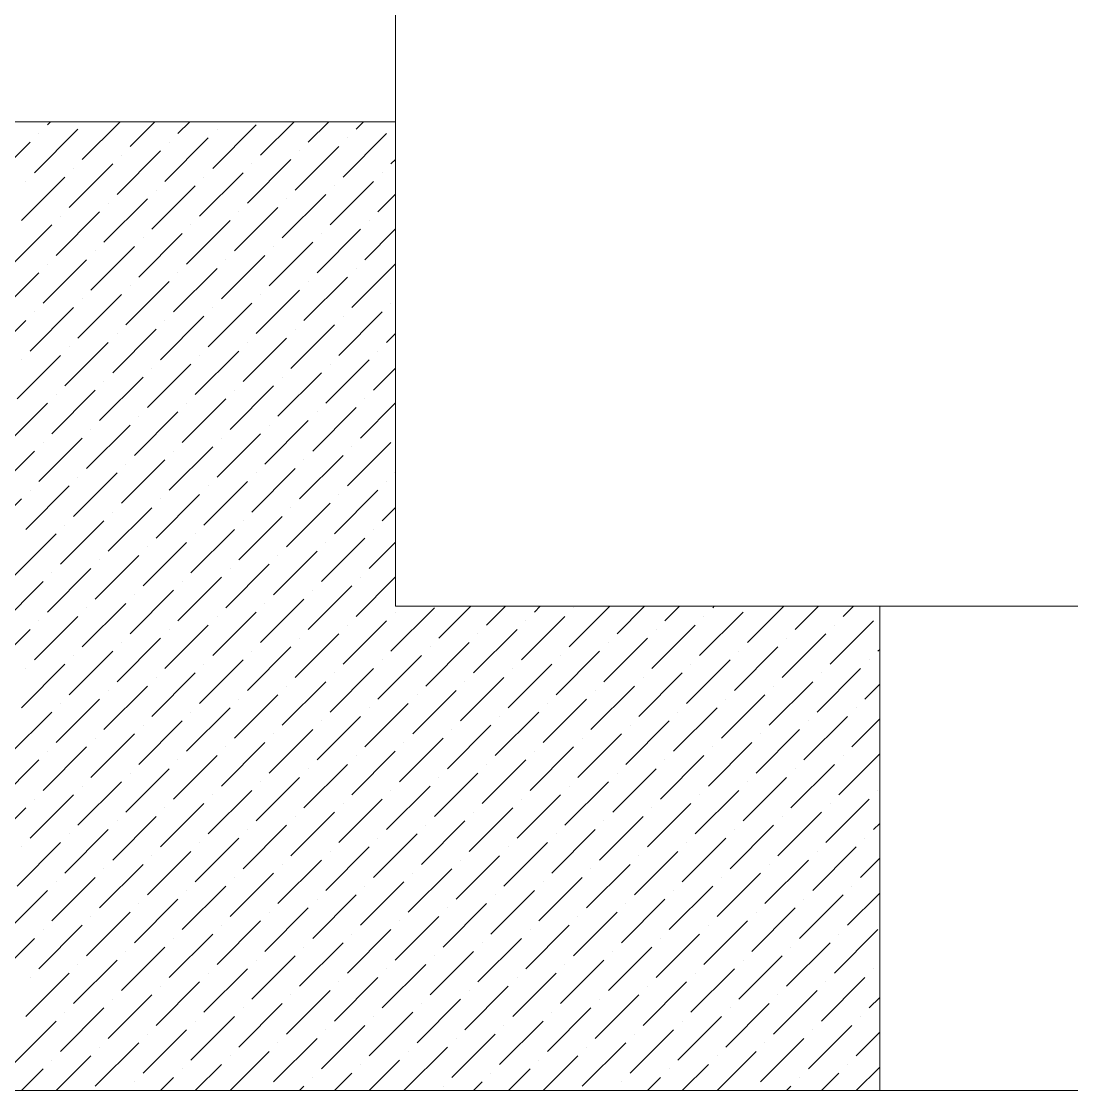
# Model space of a CAD drawing. Header units: millimetres. Extents: x 0 to 297, y 0 to 210.
# Drawn here: x 4.454 to 8.793, y 0 to 4.414 of the extents above; entities that cross this region are included whole.
import ezdxf

# ---------------------------------------------------------------- set-up
doc = ezdxf.new("R2010")
doc.units = ezdxf.units.MM
doc.layers.add('1', color=7, linetype='Continuous', true_color=0xffffff)

msp = doc.modelspace()

# ---------------------------------------------------------------- linework, layer by layer
at = {"layer": '1', "color": 6, "linetype": 'Continuous', "lineweight": 18}
for p, q in [((6.00002, 207.80001), (6.00002, 2.00001)), ((0.00002, 4.00001), (6.00002, 4.00001)), ((6.00002, 2.00001), (294.75714, 2.00001)), ((8.00002, 0.00001), (8.00002, 2.00001))]:
    msp.add_line(p, q, dxfattribs=at)
at = {"layer": '1', "color": 6, "linetype": 'Continuous', "lineweight": 13}
for p, q in [((4.56197, 3.98723), (4.57475, 4.00001)), ((4.70565, 3.84355), (4.86212, 4.00001)), ((4.90322, 3.89743), (5.0058, 4.00001)), ((5.10079, 3.95131), (5.14949, 4.00001)), ((5.24447, 3.80763), (5.42407, 3.98723)), ((5.44204, 3.86151), (5.58054, 4.00001)), ((5.6396, 3.91539), (5.72422, 4.00001)), ((5.83717, 3.96927), (5.86791, 4.00001)), ((5.99881, 3.98723), (5.99881, 3.98723)), ((4.50809, 3.78967), (4.68769, 3.96927)), ((4.52605, 3.95131), (4.52605, 3.95131)), ((5.0469, 3.75375), (5.22651, 3.93335)), ((5.26243, 3.96927), (5.26243, 3.96927)), ((5.78328, 3.77171), (5.96289, 3.95131)), ((5.80125, 3.93335), (5.80125, 3.93335)), ((4.31052, 3.73579), (4.49013, 3.91539)), ((5.06486, 3.91539), (5.06486, 3.91539)), ((5.58572, 3.71783), (5.76532, 3.89743)), ((4.84934, 3.69987), (5.02894, 3.87947)), ((4.8673, 3.86151), (4.8673, 3.86151)), ((5.38815, 3.66394), (5.56776, 3.84355)), ((5.60368, 3.87947), (5.60368, 3.87947)), ((5.98085, 3.82559), (6.00002, 3.84476)), ((4.65177, 3.64598), (4.83138, 3.82559)), ((4.66973, 3.80763), (4.66973, 3.80763)), ((5.40611, 3.82559), (5.40611, 3.82559)), ((4.45421, 3.5921), (4.63381, 3.77171)), ((4.47217, 3.75375), (4.47217, 3.75375)), ((5.19059, 3.61006), (5.37019, 3.78967)), ((5.20855, 3.77171), (5.20855, 3.77171)), ((5.7294, 3.57414), (5.90901, 3.75375)), ((5.94493, 3.78967), (5.94493, 3.78967)), ((4.99302, 3.55618), (5.17263, 3.73579)), ((5.01098, 3.71783), (5.01098, 3.71783)), ((5.74736, 3.73579), (5.74736, 3.73579)), ((4.79546, 3.5023), (4.97506, 3.68191)), ((4.81342, 3.66394), (4.81342, 3.66394)), ((5.53184, 3.52026), (5.71144, 3.69987)), ((5.5498, 3.68191), (5.5498, 3.68191)), ((5.92697, 3.62802), (6.00002, 3.70108)), ((4.59789, 3.44842), (4.7775, 3.62802)), ((5.33427, 3.46638), (5.51388, 3.64598)), ((5.35223, 3.62802), (5.35223, 3.62802)), ((4.61585, 3.61006), (4.61585, 3.61006)), ((5.13671, 3.4125), (5.31631, 3.5921)), ((5.89105, 3.5921), (5.89105, 3.5921)), ((4.40033, 3.39454), (4.57993, 3.57414)), ((4.93914, 3.35862), (5.11875, 3.53822)), ((5.15467, 3.57414), (5.15467, 3.57414)), ((5.67552, 3.37658), (5.85513, 3.55618)), ((5.69348, 3.53822), (5.69348, 3.53822)), ((5.87309, 3.43046), (6.00002, 3.55739)), ((4.9571, 3.52026), (4.9571, 3.52026)), ((5.47796, 3.32269), (5.65756, 3.5023)), ((4.74158, 3.30473), (4.92118, 3.48434)), ((4.75954, 3.46638), (4.75954, 3.46638)), ((5.28039, 3.26881), (5.46, 3.44842)), ((5.49592, 3.48434), (5.49592, 3.48434)), ((4.54401, 3.25085), (4.72361, 3.43046)), ((4.56197, 3.4125), (4.56197, 3.4125)), ((5.29835, 3.43046), (5.29835, 3.43046)), ((5.81921, 3.23289), (5.99881, 3.4125)), ((4.34644, 3.19697), (4.52605, 3.37658)), ((5.08282, 3.21493), (5.26243, 3.39454)), ((5.10079, 3.37658), (5.10079, 3.37658)), ((5.62164, 3.17901), (5.80125, 3.35862)), ((5.83717, 3.39454), (5.83717, 3.39454)), ((4.88526, 3.16105), (5.06486, 3.34066)), ((4.90322, 3.32269), (4.90322, 3.32269)), ((5.6396, 3.34066), (5.6396, 3.34066)), ((4.68769, 3.10717), (4.8673, 3.28677)), ((4.70565, 3.26881), (4.70565, 3.26881)), ((5.42407, 3.12513), (5.60368, 3.30473)), ((5.44204, 3.28677), (5.44204, 3.28677)), ((4.49013, 3.05329), (4.66973, 3.23289)), ((5.22651, 3.07125), (5.40611, 3.25085)), ((5.24447, 3.23289), (5.24447, 3.23289)), ((5.98085, 3.25085), (5.98085, 3.25085)), ((4.29256, 2.99941), (4.47217, 3.17901)), ((4.50809, 3.21493), (4.50809, 3.21493)), ((5.02894, 3.01737), (5.20855, 3.19697)), ((5.0469, 3.17901), (5.0469, 3.17901)), ((5.76532, 3.03533), (5.94493, 3.21493)), ((5.78328, 3.19697), (5.78328, 3.19697)), ((4.83138, 2.96348), (5.01098, 3.14309)), ((5.56776, 2.98145), (5.74736, 3.16105)), ((5.58572, 3.14309), (5.58572, 3.14309)), ((4.84934, 3.12513), (4.84934, 3.12513)), ((5.37019, 2.92756), (5.5498, 3.10717)), ((5.96289, 3.08921), (6.00002, 3.12634)), ((4.63381, 2.9096), (4.81342, 3.08921)), ((4.65177, 3.07125), (4.65177, 3.07125)), ((5.17263, 2.87368), (5.35223, 3.05329)), ((5.38815, 3.08921), (5.38815, 3.08921)), ((5.92697, 3.05329), (5.92697, 3.05329)), ((4.43625, 2.85572), (4.61585, 3.03533)), ((4.45421, 3.01737), (4.45421, 3.01737)), ((5.19059, 3.03533), (5.19059, 3.03533)), ((5.71144, 2.83776), (5.89105, 3.01737)), ((4.97506, 2.8198), (5.15467, 2.99941)), ((4.99302, 2.98145), (4.99302, 2.98145)), ((5.51388, 2.78388), (5.69348, 2.96348)), ((5.7294, 2.99941), (5.7294, 2.99941)), ((5.90901, 2.89164), (6.00002, 2.98266)), ((4.7775, 2.76592), (4.9571, 2.94552)), ((4.79546, 2.92756), (4.79546, 2.92756)), ((5.53184, 2.94552), (5.53184, 2.94552)), ((4.57993, 2.71204), (4.75954, 2.89164)), ((4.59789, 2.87368), (4.59789, 2.87368)), ((5.31631, 2.73), (5.49592, 2.9096)), ((5.33427, 2.89164), (5.33427, 2.89164)), ((4.38236, 2.65816), (4.56197, 2.83776)), ((5.11875, 2.67612), (5.29835, 2.85572)), ((5.13671, 2.83776), (5.13671, 2.83776)), ((5.85513, 2.69408), (6.00002, 2.83897)), ((5.87309, 2.85572), (5.87309, 2.85572)), ((4.92118, 2.62223), (5.10079, 2.80184)), ((4.93914, 2.78388), (4.93914, 2.78388)), ((5.65756, 2.6402), (5.83717, 2.8198)), ((5.67552, 2.80184), (5.67552, 2.80184)), ((4.72361, 2.56835), (4.90322, 2.74796)), ((5.46, 2.58631), (5.6396, 2.76592)), ((5.47796, 2.74796), (5.47796, 2.74796)), ((4.52605, 2.51447), (4.70565, 2.69408)), ((4.74158, 2.73), (4.74158, 2.73)), ((5.26243, 2.53243), (5.44204, 2.71204)), ((5.28039, 2.69408), (5.28039, 2.69408)), ((4.54401, 2.67612), (4.54401, 2.67612)), ((5.06486, 2.47855), (5.24447, 2.65816)), ((5.80125, 2.49651), (5.98085, 2.67612)), ((5.81921, 2.65816), (5.81921, 2.65816)), ((4.32848, 2.46059), (4.50809, 2.6402)), ((5.08282, 2.6402), (5.08282, 2.6402)), ((5.60368, 2.44263), (5.78328, 2.62223)), ((4.8673, 2.42467), (5.0469, 2.60427)), ((4.88526, 2.58631), (4.88526, 2.58631)), ((5.40611, 2.38875), (5.58572, 2.56835)), ((5.62164, 2.60427), (5.62164, 2.60427)), ((4.66973, 2.37079), (4.84934, 2.55039)), ((4.68769, 2.53243), (4.68769, 2.53243)), ((5.42407, 2.55039), (5.42407, 2.55039)), ((5.99881, 2.55039), (6.00002, 2.5516)), ((4.47217, 2.31691), (4.65177, 2.49651)), ((4.49013, 2.47855), (4.49013, 2.47855)), ((5.20855, 2.33487), (5.38815, 2.51447)), ((5.22651, 2.49651), (5.22651, 2.49651)), ((5.74736, 2.29895), (5.92697, 2.47855)), ((5.96289, 2.51447), (5.96289, 2.51447)), ((4.2746, 2.26302), (4.45421, 2.44263)), ((5.01098, 2.28099), (5.19059, 2.46059)), ((5.02894, 2.44263), (5.02894, 2.44263)), ((5.76532, 2.46059), (5.76532, 2.46059)), ((4.81342, 2.2271), (4.99302, 2.40671)), ((4.83138, 2.38875), (4.83138, 2.38875)), ((5.5498, 2.24506), (5.7294, 2.42467)), ((5.56776, 2.40671), (5.56776, 2.40671)), ((5.94493, 2.35283), (6.00002, 2.40792)), ((4.61585, 2.17322), (4.79546, 2.35283)), ((5.35223, 2.19118), (5.53184, 2.37079)), ((5.37019, 2.35283), (5.37019, 2.35283)), ((4.41829, 2.11934), (4.59789, 2.29895)), ((4.63381, 2.33487), (4.63381, 2.33487)), ((5.15467, 2.1373), (5.33427, 2.31691)), ((5.17263, 2.29895), (5.17263, 2.29895)), ((5.90901, 2.31691), (5.90901, 2.31691)), ((4.9571, 2.08342), (5.13671, 2.26302)), ((5.69348, 2.10138), (5.87309, 2.28099)), ((5.71144, 2.26302), (5.71144, 2.26302)), ((5.89105, 2.15526), (6.00002, 2.26423)), ((4.75954, 2.02954), (4.93914, 2.20914)), ((4.97506, 2.24506), (4.97506, 2.24506)), ((5.49592, 2.0475), (5.67552, 2.2271)), ((5.51388, 2.20914), (5.51388, 2.20914)), ((4.7775, 2.19118), (4.7775, 2.19118)), ((5.29835, 1.99362), (5.47796, 2.17322)), ((4.56197, 1.97566), (4.74158, 2.15526)), ((4.57993, 2.1373), (4.57993, 2.1373)), ((5.10079, 1.93974), (5.28039, 2.11934)), ((5.31631, 2.15526), (5.31631, 2.15526)), ((5.83717, 1.9577), (6.00002, 2.12055)), ((5.85513, 2.11934), (5.85513, 2.11934)), ((4.3644, 1.92177), (4.54401, 2.10138)), ((5.11875, 2.10138), (5.11875, 2.10138)), ((5.6396, 1.90381), (5.81921, 2.08342)), ((4.90322, 1.88585), (5.08282, 2.06546)), ((4.92118, 2.0475), (4.92118, 2.0475)), ((5.65756, 2.06546), (5.65756, 2.06546)), ((4.70565, 1.83197), (4.88526, 2.01158)), ((4.72361, 1.99362), (4.72361, 1.99362)), ((5.44204, 1.84993), (5.62164, 2.02954)), ((5.46, 2.01158), (5.46, 2.01158)), ((5.98085, 1.81401), (6.16046, 1.99362)), ((6.17842, 1.86789), (6.31054, 2.00001)), ((6.37598, 1.92177), (6.45422, 2.00001)), ((6.57355, 1.97566), (6.5979, 2.00001)), ((6.71723, 1.83197), (6.88527, 2.00001)), ((6.73519, 1.99362), (6.73519, 1.99362)), ((6.9148, 1.88585), (7.02896, 2.00001)), ((7.11236, 1.93974), (7.17264, 2.00001)), ((7.30993, 1.99362), (7.31633, 2.00001)), ((7.45361, 1.84993), (7.60369, 2.00001)), ((7.65118, 1.90381), (7.74738, 2.00001)), ((7.84874, 1.9577), (7.89106, 2.00001)), ((4.50809, 1.77809), (4.68769, 1.9577)), ((5.24447, 1.79605), (5.42407, 1.97566)), ((5.26243, 1.9577), (5.26243, 1.9577)), ((5.99881, 1.97566), (5.99881, 1.97566)), ((6.51967, 1.77809), (6.69927, 1.9577)), ((7.25605, 1.79605), (7.43565, 1.97566)), ((7.27401, 1.9577), (7.27401, 1.9577)), ((4.31052, 1.72421), (4.49013, 1.90381)), ((4.52605, 1.93974), (4.52605, 1.93974)), ((5.0469, 1.74217), (5.22651, 1.92177)), ((5.06486, 1.90381), (5.06486, 1.90381)), ((5.78328, 1.76013), (5.96289, 1.93974)), ((5.80125, 1.92177), (5.80125, 1.92177)), ((6.3221, 1.72421), (6.50171, 1.90381)), ((6.53763, 1.93974), (6.53763, 1.93974)), ((7.05848, 1.74217), (7.23809, 1.92177)), ((7.07644, 1.90381), (7.07644, 1.90381)), ((7.79486, 1.76013), (7.97447, 1.93974)), ((7.81282, 1.92177), (7.81282, 1.92177)), ((4.84934, 1.68829), (5.02894, 1.86789)), ((5.58572, 1.70625), (5.76532, 1.88585)), ((5.60368, 1.86789), (5.60368, 1.86789)), ((6.34006, 1.88585), (6.34006, 1.88585)), ((6.86092, 1.68829), (7.04052, 1.86789)), ((7.5973, 1.70625), (7.7769, 1.88585)), ((7.61526, 1.86789), (7.61526, 1.86789)), ((4.65177, 1.63441), (4.83138, 1.81401)), ((4.8673, 1.84993), (4.8673, 1.84993)), ((5.38815, 1.65237), (5.56776, 1.83197)), ((5.40611, 1.81401), (5.40611, 1.81401)), ((6.12453, 1.67033), (6.30414, 1.84993)), ((6.1425, 1.83197), (6.1425, 1.83197)), ((6.66335, 1.63441), (6.84296, 1.81401)), ((6.87888, 1.84993), (6.87888, 1.84993)), ((7.39973, 1.65237), (7.57934, 1.83197)), ((7.41769, 1.81401), (7.41769, 1.81401)), ((7.99243, 1.81401), (8.00002, 1.82161)), ((4.66973, 1.79605), (4.66973, 1.79605)), ((5.19059, 1.59849), (5.37019, 1.77809)), ((5.92697, 1.61645), (6.10657, 1.79605)), ((5.94493, 1.77809), (5.94493, 1.77809)), ((6.68131, 1.79605), (6.68131, 1.79605)), ((7.20217, 1.59849), (7.38177, 1.77809)), ((7.95651, 1.77809), (7.95651, 1.77809)), ((4.45421, 1.58053), (4.63381, 1.76013)), ((4.47217, 1.74217), (4.47217, 1.74217)), ((4.99302, 1.5446), (5.17263, 1.72421)), ((5.20855, 1.76013), (5.20855, 1.76013)), ((5.7294, 1.56256), (5.90901, 1.74217)), ((5.74736, 1.72421), (5.74736, 1.72421)), ((6.46578, 1.58053), (6.64539, 1.76013)), ((6.48374, 1.74217), (6.48374, 1.74217)), ((7.0046, 1.5446), (7.1842, 1.72421)), ((7.22013, 1.76013), (7.22013, 1.76013)), ((7.74098, 1.56256), (7.92059, 1.74217)), ((7.75894, 1.72421), (7.75894, 1.72421)), ((5.01098, 1.70625), (5.01098, 1.70625)), ((5.53184, 1.50868), (5.71144, 1.68829)), ((6.26822, 1.52664), (6.44782, 1.70625)), ((6.28618, 1.68829), (6.28618, 1.68829)), ((7.02256, 1.70625), (7.02256, 1.70625)), ((7.54342, 1.50868), (7.72302, 1.68829)), ((7.93855, 1.61645), (8.00002, 1.67792)), ((4.79546, 1.49072), (4.97506, 1.67033)), ((4.81342, 1.65237), (4.81342, 1.65237)), ((5.33427, 1.4548), (5.51388, 1.63441)), ((5.5498, 1.67033), (5.5498, 1.67033)), ((6.07065, 1.47276), (6.25026, 1.65237)), ((6.08861, 1.63441), (6.08861, 1.63441)), ((6.80703, 1.49072), (6.98664, 1.67033)), ((6.82499, 1.65237), (6.82499, 1.65237)), ((7.34585, 1.4548), (7.52545, 1.63441)), ((7.56138, 1.67033), (7.56138, 1.67033)), ((4.59789, 1.43684), (4.7775, 1.61645)), ((4.61585, 1.59849), (4.61585, 1.59849)), ((5.35223, 1.61645), (5.35223, 1.61645)), ((5.87309, 1.41888), (6.05269, 1.59849)), ((6.60947, 1.43684), (6.78907, 1.61645)), ((6.62743, 1.59849), (6.62743, 1.59849)), ((7.36381, 1.61645), (7.36381, 1.61645)), ((4.40033, 1.38296), (4.57993, 1.56256)), ((5.13671, 1.40092), (5.31631, 1.58053)), ((5.15467, 1.56256), (5.15467, 1.56256)), ((5.89105, 1.58053), (5.89105, 1.58053)), ((6.4119, 1.38296), (6.59151, 1.56256)), ((7.14828, 1.40092), (7.32789, 1.58053)), ((7.16624, 1.56256), (7.16624, 1.56256)), ((7.90263, 1.58053), (7.90263, 1.58053)), ((4.93914, 1.34704), (5.11875, 1.52664)), ((4.9571, 1.50868), (4.9571, 1.50868)), ((5.67552, 1.365), (5.85513, 1.5446)), ((5.69348, 1.52664), (5.69348, 1.52664)), ((6.21434, 1.32908), (6.39394, 1.50868)), ((6.42986, 1.5446), (6.42986, 1.5446)), ((6.95072, 1.34704), (7.13032, 1.52664)), ((6.96868, 1.50868), (6.96868, 1.50868)), ((7.6871, 1.365), (7.8667, 1.5446)), ((7.70506, 1.52664), (7.70506, 1.52664)), ((7.88466, 1.41888), (8.00002, 1.53424)), ((4.74158, 1.29316), (4.92118, 1.47276)), ((5.47796, 1.31112), (5.65756, 1.49072)), ((5.49592, 1.47276), (5.49592, 1.47276)), ((6.2323, 1.49072), (6.2323, 1.49072)), ((6.75315, 1.29316), (6.93276, 1.47276)), ((7.48953, 1.31112), (7.66914, 1.49072)), ((7.50749, 1.47276), (7.50749, 1.47276)), ((4.54401, 1.23928), (4.72361, 1.41888)), ((4.75954, 1.4548), (4.75954, 1.4548)), ((5.28039, 1.25724), (5.46, 1.43684)), ((5.29835, 1.41888), (5.29835, 1.41888)), ((6.01677, 1.2752), (6.19638, 1.4548)), ((6.03473, 1.43684), (6.03473, 1.43684)), ((6.55559, 1.23928), (6.73519, 1.41888)), ((6.77111, 1.4548), (6.77111, 1.4548)), ((7.29197, 1.25724), (7.47157, 1.43684)), ((7.30993, 1.41888), (7.30993, 1.41888)), ((4.56197, 1.40092), (4.56197, 1.40092)), ((5.08282, 1.20335), (5.26243, 1.38296)), ((5.81921, 1.22131), (5.99881, 1.40092)), ((5.83717, 1.38296), (5.83717, 1.38296)), ((6.57355, 1.40092), (6.57355, 1.40092)), ((7.0944, 1.20335), (7.27401, 1.38296)), ((7.83078, 1.22131), (8.00002, 1.39055)), ((7.84874, 1.38296), (7.84874, 1.38296)), ((4.34644, 1.18539), (4.52605, 1.365)), ((4.88526, 1.14947), (5.06486, 1.32908)), ((5.10079, 1.365), (5.10079, 1.365)), ((5.62164, 1.16743), (5.80125, 1.34704)), ((5.6396, 1.32908), (5.6396, 1.32908)), ((6.35802, 1.18539), (6.53763, 1.365)), ((6.37598, 1.34704), (6.37598, 1.34704)), ((6.89684, 1.14947), (7.07644, 1.32908)), ((7.11236, 1.365), (7.11236, 1.365)), ((7.63322, 1.16743), (7.81282, 1.34704)), ((7.65118, 1.32908), (7.65118, 1.32908)), ((4.90322, 1.31112), (4.90322, 1.31112)), ((5.42407, 1.11355), (5.60368, 1.29316)), ((6.16046, 1.13151), (6.34006, 1.31112)), ((6.17842, 1.29316), (6.17842, 1.29316)), ((6.9148, 1.31112), (6.9148, 1.31112)), ((7.43565, 1.11355), (7.61526, 1.29316)), ((4.68769, 1.09559), (4.8673, 1.2752)), ((4.70565, 1.25724), (4.70565, 1.25724)), ((5.22651, 1.05967), (5.40611, 1.23928)), ((5.44204, 1.2752), (5.44204, 1.2752)), ((5.96289, 1.07763), (6.1425, 1.25724)), ((5.98085, 1.23928), (5.98085, 1.23928)), ((6.69927, 1.09559), (6.87888, 1.2752)), ((6.71723, 1.25724), (6.71723, 1.25724)), ((7.23809, 1.05967), (7.41769, 1.23928)), ((7.45361, 1.2752), (7.45361, 1.2752)), ((7.99243, 1.23928), (7.99243, 1.23928)), ((4.49013, 1.04171), (4.66973, 1.22131)), ((4.50809, 1.20335), (4.50809, 1.20335)), ((5.24447, 1.22131), (5.24447, 1.22131)), ((5.76532, 1.02375), (5.94493, 1.20335)), ((6.50171, 1.04171), (6.68131, 1.22131)), ((6.51967, 1.20335), (6.51967, 1.20335)), ((7.25605, 1.22131), (7.25605, 1.22131)), ((7.7769, 1.02375), (7.95651, 1.20335)), ((4.29256, 0.98783), (4.47217, 1.16743)), ((5.02894, 1.00579), (5.20855, 1.18539)), ((5.0469, 1.16743), (5.0469, 1.16743)), ((5.56776, 0.96987), (5.74736, 1.14947)), ((5.78328, 1.18539), (5.78328, 1.18539)), ((6.30414, 0.98783), (6.48374, 1.16743)), ((6.3221, 1.14947), (6.3221, 1.14947)), ((7.04052, 1.00579), (7.22013, 1.18539)), ((7.05848, 1.16743), (7.05848, 1.16743)), ((7.57934, 0.96987), (7.75894, 1.14947)), ((7.79486, 1.18539), (7.79486, 1.18539)), ((4.83138, 0.95191), (5.01098, 1.13151)), ((4.84934, 1.11355), (4.84934, 1.11355)), ((5.58572, 1.13151), (5.58572, 1.13151)), ((6.10657, 0.93395), (6.28618, 1.11355)), ((6.84296, 0.95191), (7.02256, 1.13151)), ((6.86092, 1.11355), (6.86092, 1.11355)), ((7.5973, 1.13151), (7.5973, 1.13151)), ((4.63381, 0.89803), (4.81342, 1.07763)), ((4.65177, 1.05967), (4.65177, 1.05967)), ((5.37019, 0.91599), (5.5498, 1.09559)), ((5.38815, 1.07763), (5.38815, 1.07763)), ((5.90901, 0.88007), (6.08861, 1.05967)), ((6.12453, 1.09559), (6.12453, 1.09559)), ((6.64539, 0.89803), (6.82499, 1.07763)), ((6.66335, 1.05967), (6.66335, 1.05967)), ((7.38177, 0.91599), (7.56138, 1.09559)), ((7.39973, 1.07763), (7.39973, 1.07763)), ((7.97447, 1.07763), (8.00002, 1.10318)), ((4.43625, 0.84414), (4.61585, 1.02375)), ((5.17263, 0.8621), (5.35223, 1.04171)), ((5.19059, 1.02375), (5.19059, 1.02375)), ((5.92697, 1.04171), (5.92697, 1.04171)), ((6.44782, 0.84414), (6.62743, 1.02375)), ((7.1842, 0.8621), (7.36381, 1.04171)), ((7.20217, 1.02375), (7.20217, 1.02375)), ((7.93855, 1.04171), (7.93855, 1.04171)), ((4.45421, 1.00579), (4.45421, 1.00579)), ((4.97506, 0.80822), (5.15467, 0.98783)), ((5.71144, 0.82618), (5.89105, 1.00579)), ((5.7294, 0.98783), (5.7294, 0.98783)), ((6.46578, 1.00579), (6.46578, 1.00579)), ((6.98664, 0.80822), (7.16624, 0.98783)), ((7.72302, 0.82618), (7.90263, 1.00579)), ((7.74098, 0.98783), (7.74098, 0.98783)), ((4.7775, 0.75434), (4.9571, 0.93395)), ((4.99302, 0.96987), (4.99302, 0.96987)), ((5.51388, 0.7723), (5.69348, 0.95191)), ((5.53184, 0.93395), (5.53184, 0.93395)), ((6.25026, 0.79026), (6.42986, 0.96987)), ((6.26822, 0.95191), (6.26822, 0.95191)), ((6.78907, 0.75434), (6.96868, 0.93395)), ((7.0046, 0.96987), (7.0046, 0.96987)), ((7.52545, 0.7723), (7.70506, 0.95191)), ((7.54342, 0.93395), (7.54342, 0.93395)), ((7.92059, 0.88007), (8.00002, 0.9595)), ((4.79546, 0.91599), (4.79546, 0.91599)), ((5.31631, 0.71842), (5.49592, 0.89803)), ((6.05269, 0.73638), (6.2323, 0.91599)), ((6.07065, 0.89803), (6.07065, 0.89803)), ((6.80703, 0.91599), (6.80703, 0.91599)), ((7.32789, 0.71842), (7.50749, 0.89803)), ((4.57993, 0.70046), (4.75954, 0.88007)), ((4.59789, 0.8621), (4.59789, 0.8621)), ((5.11875, 0.66454), (5.29835, 0.84414)), ((5.33427, 0.88007), (5.33427, 0.88007)), ((5.85513, 0.6825), (6.03473, 0.8621)), ((5.87309, 0.84414), (5.87309, 0.84414)), ((6.59151, 0.70046), (6.77111, 0.88007)), ((6.60947, 0.8621), (6.60947, 0.8621)), ((7.13032, 0.66454), (7.30993, 0.84414)), ((7.34585, 0.88007), (7.34585, 0.88007)), ((7.88466, 0.84414), (7.88466, 0.84414)), ((4.38236, 0.64658), (4.56197, 0.82618)), ((5.13671, 0.82618), (5.13671, 0.82618)), ((5.65756, 0.62862), (5.83717, 0.80822)), ((6.39394, 0.64658), (6.57355, 0.82618)), ((6.4119, 0.80822), (6.4119, 0.80822)), ((7.14828, 0.82618), (7.14828, 0.82618)), ((7.66914, 0.62862), (7.84874, 0.80822)), ((7.8667, 0.6825), (8.00002, 0.81582)), ((4.92118, 0.61066), (5.10079, 0.79026)), ((4.93914, 0.7723), (4.93914, 0.7723)), ((5.46, 0.57474), (5.6396, 0.75434)), ((5.67552, 0.79026), (5.67552, 0.79026)), ((6.19638, 0.5927), (6.37598, 0.7723)), ((6.21434, 0.75434), (6.21434, 0.75434)), ((6.93276, 0.61066), (7.11236, 0.79026)), ((6.95072, 0.7723), (6.95072, 0.7723)), ((7.47157, 0.57474), (7.65118, 0.75434)), ((7.6871, 0.79026), (7.6871, 0.79026)), ((4.72361, 0.55678), (4.90322, 0.73638)), ((4.74158, 0.71842), (4.74158, 0.71842)), ((5.47796, 0.73638), (5.47796, 0.73638)), ((5.99881, 0.53882), (6.17842, 0.71842)), ((6.73519, 0.55678), (6.9148, 0.73638)), ((6.75315, 0.71842), (6.75315, 0.71842)), ((7.48953, 0.73638), (7.48953, 0.73638)), ((4.52605, 0.50289), (4.70565, 0.6825)), ((4.54401, 0.66454), (4.54401, 0.66454)), ((5.26243, 0.52085), (5.44204, 0.70046)), ((5.28039, 0.6825), (5.28039, 0.6825)), ((5.80125, 0.48493), (5.98085, 0.66454)), ((6.01677, 0.70046), (6.01677, 0.70046)), ((6.53763, 0.50289), (6.71723, 0.6825)), ((6.55559, 0.66454), (6.55559, 0.66454)), ((7.27401, 0.52085), (7.45361, 0.70046)), ((7.29197, 0.6825), (7.29197, 0.6825)), ((7.81282, 0.48493), (7.99243, 0.66454)), ((4.32848, 0.44901), (4.50809, 0.62862)), ((5.06486, 0.46697), (5.24447, 0.64658)), ((5.08282, 0.62862), (5.08282, 0.62862)), ((5.81921, 0.64658), (5.81921, 0.64658)), ((6.34006, 0.44901), (6.51967, 0.62862)), ((7.07644, 0.46697), (7.25605, 0.64658)), ((7.0944, 0.62862), (7.0944, 0.62862)), ((7.83078, 0.64658), (7.83078, 0.64658)), ((4.8673, 0.41309), (5.0469, 0.5927)), ((4.88526, 0.57474), (4.88526, 0.57474)), ((5.60368, 0.43105), (5.78328, 0.61066)), ((5.62164, 0.5927), (5.62164, 0.5927)), ((6.1425, 0.39513), (6.3221, 0.57474)), ((6.35802, 0.61066), (6.35802, 0.61066)), ((6.87888, 0.41309), (7.05848, 0.5927)), ((6.89684, 0.57474), (6.89684, 0.57474)), ((7.61526, 0.43105), (7.79486, 0.61066)), ((7.63322, 0.5927), (7.63322, 0.5927)), ((4.66973, 0.35921), (4.84934, 0.53882)), ((5.40611, 0.37717), (5.58572, 0.55678)), ((5.42407, 0.53882), (5.42407, 0.53882)), ((6.16046, 0.55678), (6.16046, 0.55678)), ((6.68131, 0.35921), (6.86092, 0.53882)), ((7.41769, 0.37717), (7.5973, 0.55678)), ((7.43565, 0.53882), (7.43565, 0.53882)), ((4.68769, 0.52085), (4.68769, 0.52085)), ((5.20855, 0.32329), (5.38815, 0.50289)), ((5.94493, 0.34125), (6.12453, 0.52085)), ((5.96289, 0.50289), (5.96289, 0.50289)), ((6.69927, 0.52085), (6.69927, 0.52085)), ((7.22013, 0.32329), (7.39973, 0.50289)), ((7.97447, 0.50289), (7.97447, 0.50289)), ((4.47217, 0.30533), (4.65177, 0.48493)), ((4.49013, 0.46697), (4.49013, 0.46697)), ((5.01098, 0.26941), (5.19059, 0.44901)), ((5.22651, 0.48493), (5.22651, 0.48493)), ((5.74736, 0.28737), (5.92697, 0.46697)), ((5.76532, 0.44901), (5.76532, 0.44901)), ((6.48374, 0.30533), (6.66335, 0.48493)), ((6.50171, 0.46697), (6.50171, 0.46697)), ((7.02256, 0.26941), (7.20217, 0.44901)), ((7.23809, 0.48493), (7.23809, 0.48493)), ((7.75894, 0.28737), (7.93855, 0.46697)), ((7.7769, 0.44901), (7.7769, 0.44901)), ((5.02894, 0.43105), (5.02894, 0.43105)), ((5.5498, 0.23349), (5.7294, 0.41309)), ((6.28618, 0.25145), (6.46578, 0.43105)), ((6.30414, 0.41309), (6.30414, 0.41309)), ((7.04052, 0.43105), (7.04052, 0.43105)), ((7.56138, 0.23349), (7.74098, 0.41309)), ((4.81342, 0.21553), (4.99302, 0.39513)), ((4.83138, 0.37717), (4.83138, 0.37717)), ((5.35223, 0.17961), (5.53184, 0.35921)), ((5.56776, 0.39513), (5.56776, 0.39513)), ((6.08861, 0.19757), (6.26822, 0.37717)), ((6.10657, 0.35921), (6.10657, 0.35921)), ((6.82499, 0.21553), (7.0046, 0.39513)), ((6.84296, 0.37717), (6.84296, 0.37717)), ((7.36381, 0.17961), (7.54342, 0.35921)), ((7.57934, 0.39513), (7.57934, 0.39513)), ((7.95651, 0.34125), (8.00002, 0.38476)), ((4.61585, 0.16164), (4.79546, 0.34125)), ((4.63381, 0.32329), (4.63381, 0.32329)), ((5.37019, 0.34125), (5.37019, 0.34125)), ((5.89105, 0.14368), (6.07065, 0.32329)), ((6.62743, 0.16164), (6.80703, 0.34125)), ((6.64539, 0.32329), (6.64539, 0.32329)), ((7.38177, 0.34125), (7.38177, 0.34125)), ((4.41829, 0.10776), (4.59789, 0.28737)), ((5.15467, 0.12572), (5.33427, 0.30533)), ((5.17263, 0.28737), (5.17263, 0.28737)), ((5.69348, 0.0898), (5.87309, 0.26941)), ((5.90901, 0.30533), (5.90901, 0.30533)), ((6.42986, 0.10776), (6.60947, 0.28737)), ((6.44782, 0.26941), (6.44782, 0.26941)), ((7.16624, 0.12572), (7.34585, 0.30533)), ((7.1842, 0.28737), (7.1842, 0.28737)), ((7.70506, 0.0898), (7.88466, 0.26941)), ((7.92059, 0.30533), (7.92059, 0.30533)), ((4.9571, 0.07184), (5.13671, 0.25145)), ((4.97506, 0.23349), (4.97506, 0.23349)), ((5.71144, 0.25145), (5.71144, 0.25145)), ((6.2323, 0.05388), (6.4119, 0.23349)), ((6.96868, 0.07184), (7.14828, 0.25145)), ((6.98664, 0.23349), (6.98664, 0.23349)), ((7.72302, 0.25145), (7.72302, 0.25145)), ((7.90263, 0.14368), (8.00002, 0.24108)), ((4.75954, 0.01796), (4.93914, 0.19757)), ((4.7775, 0.17961), (4.7775, 0.17961)), ((5.49592, 0.03592), (5.67552, 0.21553)), ((5.51388, 0.19757), (5.51388, 0.19757)), ((6.03475, 0.00001), (6.21434, 0.17961)), ((6.25026, 0.21553), (6.25026, 0.21553)), ((6.77111, 0.01796), (6.95072, 0.19757)), ((6.78907, 0.17961), (6.78907, 0.17961)), ((7.50749, 0.03592), (7.6871, 0.21553)), ((7.52545, 0.19757), (7.52545, 0.19757)), ((4.5979, 0.00001), (4.74158, 0.14368)), ((5.31631, 0.14368), (5.31631, 0.14368)), ((5.31633, 0.00001), (5.47796, 0.16164)), ((6.05269, 0.16164), (6.05269, 0.16164)), ((6.60948, 0.00001), (6.75315, 0.14368)), ((7.32789, 0.14368), (7.32789, 0.14368)), ((7.3279, 0.00001), (7.48953, 0.16164)), ((4.45422, 0.00001), (4.54401, 0.0898)), ((4.57993, 0.12572), (4.57993, 0.12572)), ((5.11875, 0.0898), (5.11875, 0.0898)), ((5.17264, 0.00001), (5.28039, 0.10776)), ((5.85513, 0.10776), (5.85513, 0.10776)), ((5.89106, 0.00001), (6.01677, 0.12572)), ((6.4658, 0.00001), (6.55559, 0.0898)), ((6.59151, 0.12572), (6.59151, 0.12572)), ((7.13032, 0.0898), (7.13032, 0.0898)), ((7.18422, 0.00001), (7.29197, 0.10776)), ((7.8667, 0.10776), (7.8667, 0.10776)), ((7.90264, 0.00001), (8.00002, 0.0974)), ((5.02896, 0.00001), (5.08282, 0.05388)), ((5.65756, 0.05388), (5.65756, 0.05388)), ((5.74738, 0.00001), (5.81921, 0.07184)), ((6.39394, 0.07184), (6.39394, 0.07184)), ((7.04053, 0.00001), (7.0944, 0.05388)), ((7.66914, 0.05388), (7.66914, 0.05388)), ((7.75896, 0.00001), (7.83078, 0.07184)), ((4.92118, 0.03592), (4.92118, 0.03592)), ((5.60369, 0.00001), (5.62164, 0.01796)), ((6.19638, 0.01796), (6.19638, 0.01796)), ((6.32211, 0.00001), (6.35802, 0.03592)), ((6.93276, 0.03592), (6.93276, 0.03592)), ((7.61527, 0.00001), (7.63322, 0.01796))]:
    msp.add_line(p, q, dxfattribs=at)
at = {"layer": '1', "color": 7, "linetype": 'Continuous', "lineweight": 13}
msp.add_line((0.00002, 0.00001), (296.75714, 0.00001), dxfattribs=at)

doc.saveas('drawing.dxf')
